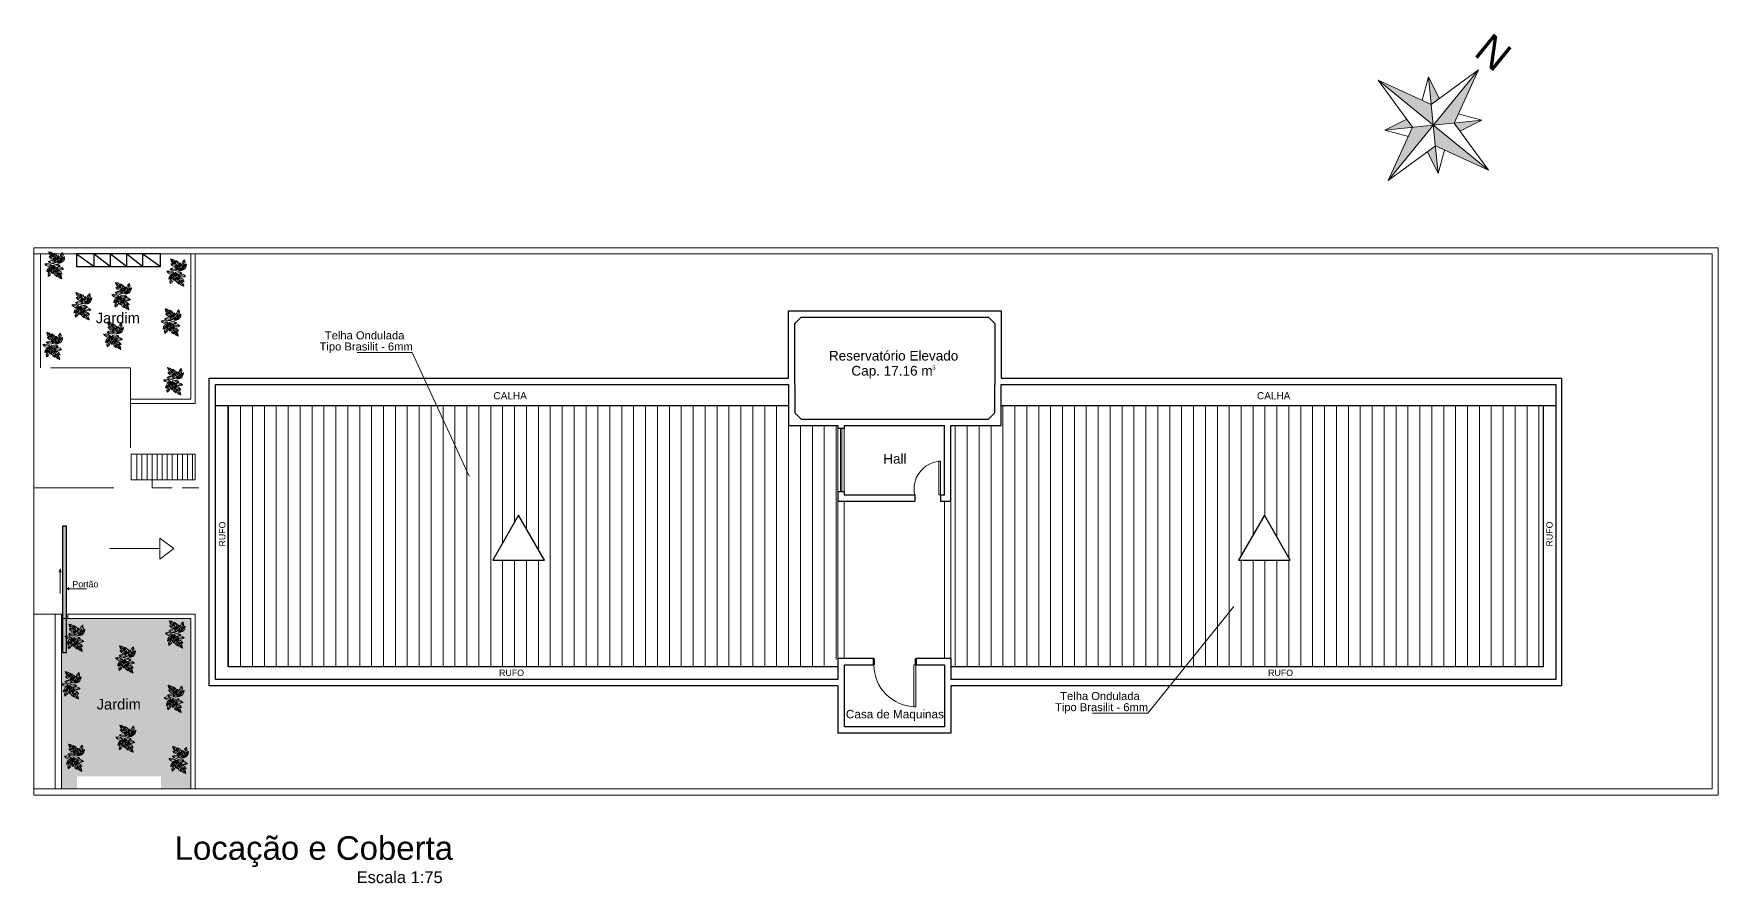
# Model space of a CAD drawing. Header units: millimetres. Extents: x 42 to 552, y 43 to 535.
# Drawn here: x 182.84 to 222.84, y 510.83 to 531 of the extents above; entities that cross this region are included whole.
import ezdxf
from ezdxf.enums import TextEntityAlignment as Align

# ---------------------------------------------------------------- set-up
doc = ezdxf.new("R2010")
doc.units = ezdxf.units.MM
doc.header["$LTSCALE"] = 0.75
doc.header["$MEASUREMENT"] = 0
doc.linetypes.add('HIDDEN2', pattern=[4.7625, 3.175, -1.5875])
for name, color, linetype, lineweight in [('Gramado', 9, 'Continuous', 0), ('Linhas', 7, 'Continuous', 15), ('Linhas finas', 7, 'Continuous', 0), ('Linhas medias', 7, 'Continuous', 30), ('Paredes', 7, 'Continuous', 50), ('Traçejado', 250, 'HIDDEN2', 0)]:
    doc.layers.add(name, color=color, linetype=linetype, lineweight=lineweight)
doc.layers.add('Textos', color=144, linetype='Continuous')
doc.styles.get("Standard").update_dxf_attribs({"font": 'arial.ttf'})

# ---------------------------------------------------------------- blocks, each defined once
blk = doc.blocks.new('arbusto3planta')
for p, q in [((-0.507, 0.556), (-0.375, 0.425)), ((-0.499, 0.44), (-0.327, 0.372)), ((-0.387, 0.521), (-0.299, 0.358)), ((-0.292, 0.463), (-0.242, 0.285)), ((-0.129, 0.432), (-0.242, 0.285)), ((-0.179, 0.533), (-0.229, 0.354)), ((-0.6, 0.267), (-0.424, 0.209)), ((-0.553, 0.076), (-0.424, 0.209)), ((-0.519, 0.319), (-0.335, 0.299)), ((-0.516, -0.03), (-0.445, 0.142)), ((-0.239, 0.227), (-0.424, 0.209)), ((-0.395, 0.026), (-0.424, 0.209)), ((-0.276, 0.096), (-0.424, 0.209)), ((-0.402, 0.379), (-0.242, 0.285)), ((-0.307, -0.043), (-0.376, 0.129)), ((-0.187, 0.024), (-0.35, 0.112)), ((-0.153, 0.142), (-0.333, 0.183)), ((-0.193, -0.092), (-0.309, 0.053))]:
    blk.add_line(p, q)
for centre, start, end in [((-0.366, 0.566), 184.2556, 266.2585), ((-0.516, 0.415), 4.2556, 86.2585), ((-0.452, 0.307), 27.5134, 109.5163), ((-0.374, 0.506), 207.5134, 289.5163), ((-0.249, 0.491), 167.6387, 249.6415), ((-0.437, 0.388), 347.6387, 69.6415), ((-0.164, 0.403), 154.7702, 236.773), ((-0.37, 0.345), 334.7702, 56.773), ((-0.101, 0.415), 123.5284, 205.5312), ((-0.101, 0.293), 101.5993, 183.6022), ((-0.27, 0.423), 281.5993, 3.6022), ((-0.307, 0.472), 303.5284, 25.5312), ((-0.545, 0.136), 30.8368, 112.8397), ((-0.479, 0.339), 210.8368, 292.8397), ((-0.565, 0.217), 274.7716, 356.7744), ((-0.412, 0.068), 94.7716, 176.7744), ((-0.382, 0.015), 116.7006, 198.7035), ((-0.439, 0.203), 42.8582, 124.8611), ((-0.416, 0.415), 222.8582, 304.8611), ((-0.579, 0.096), 296.7006, 18.7035), ((-0.304, 0.134), 147.9424, 229.9453), ((-0.321, 0.112), 54.7606, 136.7635), ((-0.342, 0.324), 234.7606, 316.7635), ((-0.515, 0.101), 327.9424, 49.9453), ((-0.415, 0.068), 11.6277, 93.6305), ((-0.285, 0.237), 191.6277, 273.6305), ((-0.376, 0.24), 18.4554, 100.4583), ((-0.268, 0.424), 198.4554, 280.4583), ((-0.243, 0.083), 160.8109, 242.8138), ((-0.441, 0.003), 340.8109, 62.8138), ((-0.319, -0.026), 20.6856, 102.6885), ((-0.218, 0.162), 200.6856, 282.6885), ((-0.267, 0.058), 36.0305, 118.0333), ((-0.219, 0.266), 216.0305, 298.0333), ((-0.335, -0.086), 357.4278, 79.4307), ((-0.167, 0.047), 177.4278, 259.4307)]:
    blk.add_arc(centre, 0.141, start, end)

msp = doc.modelspace()

# ---------------------------------------------------------------- hatches: boundary and pattern name
at = {"layer": 'Gramado'}
h = msp.add_hatch(color=253, dxfattribs=at)
h.dxf.hatch_style = 1
h.paths.add_polyline_path([(183.62, 519.312), (183.52, 519.312), (183.52, 516.312), (183.62, 516.312)])
h = msp.add_hatch(dxfattribs=at)
h.set_pattern_fill('GRASS', color=92, scale=0.003)
h.set_pattern_definition([(90, (-851.402926, -720.32754), (-0.0538815367, 0.0538815367), [0.0142875, -0.0934755734]), (45, (-851.402926, -720.32754), (-0.0538815367, 0.0538815367), [0.0142875, -0.0619125]), (135, (-851.402926, -720.32754), (-0.0538815367, -0.0538815367), [0.0142875, -0.0619125])])
h.paths.add_polyline_path([(186.569, 517.124), (183.649, 517.124), (183.499, 517.124), (183.499, 515.574, -0.361474), (183.67, 515.514, -0.373899), (183.854, 515.532, -0.081908), (183.818, 515.504, -0.256757), (183.941, 515.447, -0.283314), (183.793, 515.456, -0.082411), (183.814, 515.414, -0.2367), (183.907, 515.329, -0.101831), (183.85, 515.327, -0.233248), (183.9, 515.213, -0.262089), (183.794, 515.302, -0.072632), (183.786, 515.262, -0.227131), (183.712, 515.359, -0.056209), (183.698, 515.331, -0.137169), (183.656, 515.393, -0.268295), (183.578, 515.275, -0.225181), (183.592, 515.395, -0.095977), (183.54, 515.381, -0.286437), (183.627, 515.503, -0.266309), (183.499, 515.563), (183.499, 513.074), (183.863, 513.074), (183.863, 513.374), (185.863, 513.374), (185.863, 513.074), (186.569, 513.074)])
h.paths.add_polyline_path([(183.987, 516.34, -0.262089), (183.881, 516.429, -0.072632), (183.873, 516.389, -0.227131), (183.799, 516.486, -0.056209), (183.785, 516.457, -0.137169), (183.742, 516.52, -0.268295), (183.665, 516.402, -0.225181), (183.679, 516.522, -0.095977), (183.627, 516.508, -0.286437), (183.713, 516.63, -0.286437), (183.58, 516.699, -0.373899), (183.756, 516.641, -0.373899), (183.941, 516.659, -0.081908), (183.905, 516.631, -0.256757), (184.028, 516.573, -0.283314), (183.88, 516.583, -0.082411), (183.901, 516.541, -0.2367), (183.994, 516.455, -0.101831), (183.937, 516.454, -0.233248)], flags=16)
h.paths.add_polyline_path([(183.756, 516.641), (183.904, 516.528, -0.373899)], flags=0)
h.paths.add_polyline_path([(183.939, 516.716, -0.171247), (183.846, 516.731, -0.373899), (183.661, 516.751, -0.283314), (183.809, 516.759, -0.082411), (183.784, 516.798, -0.2367), (183.681, 516.872, -0.101831), (183.737, 516.88, -0.233248), (183.674, 516.988, -0.262089), (183.79, 516.912, -0.072632), (183.793, 516.953, -0.227131), (183.878, 516.865, -0.056209), (183.888, 516.895, -0.137169), (183.938, 516.838, -0.268295), (184.001, 516.964, -0.225181), (184.002, 516.843, -0.095977), (184.051, 516.864, -0.373899)], flags=16)
h.paths.add_polyline_path([(183.939, 516.716), (183.779, 516.811, -0.373899)], flags=0)
h.paths.add_polyline_path([(183.914, 515.838, -0.225181), (183.915, 515.716, -0.095977), (183.964, 515.737, -0.373899), (183.852, 515.589, -0.171247), (183.759, 515.604, -0.373899), (183.574, 515.624, -0.283314), (183.722, 515.632, -0.082411), (183.697, 515.671, -0.2367), (183.594, 515.745, -0.101831), (183.651, 515.753, -0.233248), (183.587, 515.861, -0.262089), (183.703, 515.785, -0.072632), (183.706, 515.826, -0.227131), (183.791, 515.738, -0.056209), (183.801, 515.768, -0.137169), (183.851, 515.711, -0.268295)], flags=16)
h.paths.add_polyline_path([(183.852, 515.589), (183.692, 515.684, -0.373899)], flags=0)
h.paths.add_polyline_path([(184.78, 516.171, -0.373899), (184.956, 516.113, -0.373899), (185.141, 516.131, -0.081908), (185.104, 516.103, -0.256757), (185.227, 516.045, -0.283314), (185.079, 516.055, -0.082411), (185.1, 516.013, -0.2367), (185.193, 515.927, -0.101831), (185.136, 515.926, -0.233248), (185.187, 515.812, -0.262089), (185.08, 515.901, -0.072632), (185.072, 515.861, -0.227131), (184.999, 515.958, -0.056209), (184.985, 515.929, -0.137169), (184.942, 515.992, -0.268295), (184.864, 515.874, -0.225181), (184.878, 515.994, -0.095977), (184.827, 515.98, -0.286437), (184.913, 516.102, -0.286437)], flags=16)
h.paths.add_polyline_path([(184.956, 516.113), (185.103, 516, -0.373899)], flags=0)
h.paths.add_polyline_path([(184.861, 516.223, -0.283314), (185.009, 516.231, -0.082411), (184.983, 516.27, -0.2367), (184.88, 516.344, -0.101831), (184.937, 516.352, -0.233248), (184.873, 516.46, -0.262089), (184.99, 516.384, -0.072632), (184.992, 516.425, -0.227131), (185.077, 516.337, -0.056209), (185.088, 516.367, -0.137169), (185.138, 516.31, -0.268295), (185.201, 516.436, -0.225181), (185.201, 516.315, -0.095977), (185.251, 516.336, -0.373899), (185.138, 516.188, -0.171247), (185.045, 516.203, -0.373899)], flags=16)
h.paths.add_polyline_path([(185.138, 516.188), (184.978, 516.283, -0.373899)], flags=0)
h.paths.add_polyline_path([(184.883, 514.591, -0.262089), (184.999, 514.516, -0.072632), (185.002, 514.556, -0.227131), (185.087, 514.468, -0.056209), (185.097, 514.498, -0.137169), (185.147, 514.441, -0.268295), (185.21, 514.568, -0.225181), (185.211, 514.447, -0.095977), (185.26, 514.467, -0.373899), (185.148, 514.32, -0.171247), (185.055, 514.335, -0.373899), (184.87, 514.354, -0.283314), (185.018, 514.363, -0.082411), (184.993, 514.401, -0.2367), (184.89, 514.476, -0.101831), (184.947, 514.484, -0.233248)], flags=16)
h.paths.add_polyline_path([(185.965, 516.777, -0.373899), (186.141, 516.719, -0.373899), (186.326, 516.738, -0.081908), (186.289, 516.71, -0.256757), (186.413, 516.652, -0.283314), (186.264, 516.661, -0.082411), (186.285, 516.62, -0.2367), (186.378, 516.534, -0.101831), (186.321, 516.533, -0.233248), (186.372, 516.418, -0.262089), (186.265, 516.507, -0.072632), (186.258, 516.467, -0.227131), (186.184, 516.565, -0.056209), (186.17, 516.536, -0.137169), (186.127, 516.599, -0.268295), (186.049, 516.48, -0.225181), (186.063, 516.601, -0.095977), (186.012, 516.586, -0.286437), (186.098, 516.709, -0.286437)], flags=16)
h.paths.add_polyline_path([(186.141, 516.719), (186.289, 516.607, -0.373899)], flags=0)
h.paths.add_polyline_path([(185.148, 514.32), (184.988, 514.414, -0.373899)], flags=0)
h.paths.add_polyline_path([(186.046, 516.829, -0.283314), (186.194, 516.838, -0.082411), (186.168, 516.876, -0.2367), (186.066, 516.951, -0.101831), (186.122, 516.959, -0.233248), (186.059, 517.066, -0.262089), (186.175, 516.991, -0.072632), (186.178, 517.031, -0.227131), (186.263, 516.944, -0.056209), (186.273, 516.974, -0.137169), (186.323, 516.916, -0.268295), (186.386, 517.043, -0.225181), (186.386, 516.922, -0.095977), (186.436, 516.942, -0.373899), (186.323, 516.795, -0.171247), (186.23, 516.81, -0.373899)], flags=16)
h.paths.add_polyline_path([(186.029, 515.537, -0.262089), (186.146, 515.461, -0.072632), (186.149, 515.502, -0.227131), (186.233, 515.414, -0.056209), (186.244, 515.444, -0.137169), (186.294, 515.387, -0.268295), (186.357, 515.513, -0.225181), (186.357, 515.392, -0.095977), (186.407, 515.413, -0.373899), (186.294, 515.265, -0.171247), (186.201, 515.28, -0.373899), (186.017, 515.3, -0.283314), (186.165, 515.308, -0.082411), (186.139, 515.347, -0.2367), (186.037, 515.421, -0.101831), (186.093, 515.429, -0.233248)], flags=16)
h.paths.add_polyline_path([(186.323, 516.795), (186.163, 516.889, -0.373899)], flags=0)
h.paths.add_polyline_path([(185.936, 515.247, -0.373899), (186.112, 515.19, -0.373899), (186.297, 515.208, -0.081908), (186.26, 515.18, -0.256757), (186.383, 515.122, -0.283314), (186.235, 515.132, -0.082411), (186.256, 515.09, -0.2367), (186.349, 515.004, -0.101831), (186.292, 515.003, -0.233248), (186.343, 514.889, -0.262089), (186.236, 514.978, -0.072632), (186.229, 514.938, -0.227131), (186.155, 515.035, -0.056209), (186.141, 515.006, -0.137169), (186.098, 515.069, -0.268295), (186.02, 514.951, -0.225181), (186.034, 515.071, -0.095977), (185.983, 515.057, -0.286437), (186.069, 515.179, -0.286437)], flags=16)
h.paths.add_polyline_path([(186.112, 515.19), (186.26, 515.077, -0.373899)], flags=0)
h.paths.add_polyline_path([(184.966, 514.244, -0.373899), (185.15, 514.263, -0.081908), (185.114, 514.235, -0.256757), (185.237, 514.177, -0.283314), (185.089, 514.186, -0.082411), (185.11, 514.145, -0.2367), (185.203, 514.059, -0.101831), (185.146, 514.058, -0.233248), (185.196, 513.943, -0.262089), (185.09, 514.032, -0.072632), (185.082, 513.992, -0.227131), (185.008, 514.09, -0.056209), (184.995, 514.061, -0.137169), (184.952, 514.124, -0.268295), (184.874, 514.005, -0.225181), (184.888, 514.126, -0.095977), (184.836, 514.111, -0.286437), (184.923, 514.234, -0.286437), (184.789, 514.302, -0.373899)], flags=16)
h.paths.add_polyline_path([(184.966, 514.244), (185.113, 514.132, -0.373899)], flags=0)
h.paths.add_polyline_path([(186.294, 515.265), (186.134, 515.36, -0.373899)], flags=0)
h.paths.add_polyline_path([(183.992, 514.114, -0.225181), (183.992, 513.993, -0.095977), (184.042, 514.013, -0.373899), (183.929, 513.866, -0.171247), (183.836, 513.881, -0.373899), (183.652, 513.901, -0.283314), (183.8, 513.909, -0.082411), (183.774, 513.948, -0.2367), (183.672, 514.022, -0.101831), (183.728, 514.03, -0.233248), (183.665, 514.137, -0.262089), (183.781, 514.062, -0.072632), (183.784, 514.102, -0.227131), (183.869, 514.015, -0.056209), (183.879, 514.045, -0.137169), (183.929, 513.987, -0.268295)], flags=16)
h.paths.add_polyline_path([(183.929, 513.866), (183.769, 513.96, -0.373899)], flags=0)
h.paths.add_polyline_path([(183.932, 513.809, -0.081908), (183.895, 513.781, -0.256757), (184.019, 513.723, -0.283314), (183.87, 513.732, -0.082411), (183.891, 513.691, -0.2367), (183.984, 513.605, -0.101831), (183.927, 513.604, -0.233248), (183.978, 513.489, -0.262089), (183.871, 513.578, -0.072632), (183.864, 513.538, -0.227131), (183.79, 513.636, -0.056209), (183.776, 513.607, -0.137169), (183.733, 513.67, -0.268295), (183.655, 513.552, -0.225181), (183.669, 513.672, -0.095977), (183.618, 513.657, -0.286437), (183.704, 513.78, -0.286437), (183.571, 513.848, -0.373899), (183.747, 513.79, -0.373899)], flags=16)
h.paths.add_polyline_path([(183.747, 513.79), (183.895, 513.678, -0.373899)], flags=0)
h.paths.add_polyline_path([(186.136, 514.084, -0.262089), (186.252, 514.009, -0.072632), (186.255, 514.049, -0.227131), (186.34, 513.962, -0.056209), (186.35, 513.992, -0.137169), (186.4, 513.934, -0.268295), (186.463, 514.061, -0.225181), (186.464, 513.94, -0.095977), (186.513, 513.96, -0.373899), (186.401, 513.813, -0.171247), (186.308, 513.828, -0.373899), (186.123, 513.848, -0.283314), (186.271, 513.856, -0.082411), (186.246, 513.895, -0.2367), (186.143, 513.969, -0.101831), (186.2, 513.977, -0.233248)], flags=16)
h.paths.add_polyline_path([(186.401, 513.813), (186.241, 513.907, -0.373899)], flags=0)
h.paths.add_polyline_path([(186.042, 513.795, -0.373899), (186.219, 513.737, -0.373899), (186.403, 513.756, -0.081908), (186.367, 513.728, -0.256757), (186.49, 513.67, -0.283314), (186.342, 513.679, -0.082411), (186.363, 513.638, -0.2367), (186.456, 513.552, -0.101831), (186.399, 513.551, -0.233248), (186.449, 513.436, -0.262089), (186.343, 513.526, -0.072632), (186.335, 513.485, -0.227131), (186.261, 513.583, -0.056209), (186.247, 513.554, -0.137169), (186.205, 513.617, -0.268295), (186.127, 513.499, -0.225181), (186.141, 513.619, -0.095977), (186.089, 513.604, -0.286437), (186.175, 513.727, -0.286437)], flags=16)
h.paths.add_polyline_path([(186.219, 513.737), (186.366, 513.625, -0.373899)], flags=0)
h.paths.add_polyline_path([(184.571, 515.375), (185.054, 515.375), (185.054, 515.684), (184.571, 515.684)], flags=24)
h.paths.add_polyline_path([(184.304, 514.887), (185.479, 514.887), (185.479, 515.268), (184.304, 515.268)], flags=24)
at = {"layer": 'Linhas finas'}
h = msp.add_hatch(color=256, dxfattribs=at)
h.dxf.hatch_style = 1
h.paths.add_polyline_path([(216.071, 528.831), (216.563, 528.882), (217.14, 530.145)])
h.paths.add_polyline_path([(216.071, 528.831), (216.122, 528.34), (217.385, 527.762)])
h.paths.add_polyline_path([(216.071, 528.831), (215.58, 528.781), (215.002, 527.518)])
h.paths.add_polyline_path([(216.071, 528.831), (216.021, 529.323), (214.758, 529.9)])
h = msp.add_hatch(color=256, dxfattribs=at)
h.dxf.hatch_style = 1
h.paths.add_polyline_path([(215.953, 529.981), (216.021, 529.323), (216.213, 529.464)])
h.paths.add_polyline_path([(216.563, 528.882), (216.704, 528.69), (217.221, 528.949)])
h.paths.add_polyline_path([(216.189, 527.682), (216.122, 528.34), (215.93, 528.199)])
h.paths.add_polyline_path([(214.922, 528.713), (215.58, 528.781), (215.438, 528.973)])
h = msp.add_hatch(dxfattribs=at)
h.set_pattern_fill('JIS_WOOD', color=256, scale=0.4, angle=45)
h.set_pattern_definition([(90, (-775.0471, -661.09394), (-0.28284271, 3e-17), [])])
h.paths.add_polyline_path([(201.531, 515.967), (201.934, 516.167), (201.934, 519.897), (201.934, 520.122), (201.934, 521.704), (201.531, 521.697), (200.54, 521.697), (200.54, 522.167), (187.241, 522.167), (187.241, 515.967)])
h.paths.add_polyline_path([(194.969, 518.507), (193.736, 518.507), (194.357, 519.568)], flags=16)
h.paths.add_polyline_path([(218.678, 515.974), (218.678, 522.174), (205.59, 522.167), (205.59, 521.697), (204.59, 521.697), (204.59, 519.897), (204.59, 516.167), (204.59, 515.967)])
h.paths.add_polyline_path([(211.442, 518.507), (212.059, 519.574), (212.675, 518.507)], flags=16)

# ---------------------------------------------------------------- linework, layer by layer
at = {"layer": 'Linhas'}
msp.add_line((203.783, 516.174), (204.468, 516.174), dxfattribs=at)
for points in [[(204.328, 520.054), (204.368, 520.054), (204.368, 520.854), (204.328, 520.854)], [(203.733, 516.024), (203.783, 516.024), (203.783, 515.027), (203.733, 515.027)]]:
    msp.add_lwpolyline(points, close=True, dxfattribs=at)
at = {"layer": 'Linhas finas'}
for p, q in [((217.14, 530.145), (215.002, 527.518)), ((217.14, 530.145), (216.021, 529.323)), ((217.14, 530.145), (216.563, 528.882)), ((217.385, 527.762), (214.758, 529.9)), ((214.758, 529.9), (215.58, 528.781)), ((214.758, 529.9), (216.021, 529.323)), ((215.953, 529.981), (215.804, 529.422)), ((215.953, 529.981), (216.071, 528.831)), ((215.953, 529.981), (216.213, 529.464)), ((214.922, 528.713), (215.438, 528.973)), ((214.922, 528.713), (217.221, 528.949)), ((216.071, 528.831), (216.189, 527.682)), ((217.385, 527.762), (216.563, 528.882)), ((217.221, 528.949), (216.662, 529.099)), ((217.221, 528.949), (216.704, 528.69)), ((214.922, 528.713), (215.48, 528.564)), ((215.002, 527.518), (215.58, 528.781)), ((215.002, 527.518), (216.122, 528.34)), ((216.189, 527.682), (215.93, 528.199)), ((217.385, 527.762), (216.122, 528.34)), ((216.189, 527.682), (216.339, 528.241)), ((182.838, 525.924), (222.838, 525.924)), ((182.838, 525.924), (182.838, 512.924)), ((182.838, 525.774), (222.688, 525.774)), ((182.999, 525.774), (182.999, 523.074)), ((186.569, 522.324), (186.569, 525.774)), ((186.669, 522.224), (186.669, 525.774)), ((222.688, 525.774), (222.688, 513.074)), ((222.838, 525.924), (222.838, 512.924)), ((190.518, 523.436), (191.828, 523.436)), ((191.828, 523.436), (193.176, 520.502)), ((185.138, 522.324), (186.569, 522.324)), ((185.138, 522.224), (186.669, 522.224)), ((201.934, 520.129), (201.934, 521.629)), ((201.994, 520.129), (201.994, 521.629)), ((202.024, 521.629), (202.024, 520.129)), ((202.084, 521.629), (202.084, 520.129)), ((185.289, 521.024), (185.289, 520.424)), ((185.409, 521.024), (185.409, 520.424)), ((185.529, 521.024), (185.529, 520.424)), ((185.649, 521.024), (185.649, 520.424)), ((185.769, 521.024), (185.769, 520.424)), ((185.769, 521.024), (185.769, 520.424)), ((185.889, 521.024), (185.889, 520.424)), ((185.889, 521.024), (185.889, 520.424)), ((186.009, 521.024), (186.009, 520.424)), ((186.129, 521.024), (186.129, 520.424)), ((186.249, 521.024), (186.249, 520.424)), ((186.369, 521.024), (186.369, 520.424)), ((186.489, 521.024), (186.489, 520.424)), ((186.609, 521.024), (186.609, 520.424)), ((201.934, 516.174), (201.934, 519.904)), ((202.084, 519.904), (202.084, 516.174)), ((204.468, 516.174), (204.468, 519.904)), ((204.618, 519.904), (204.618, 516.174)), ((186.167, 518.779), (185.836, 519.027)), ((185.836, 518.532), (185.836, 519.027)), ((184.634, 518.779), (185.836, 518.779)), ((186.167, 518.779), (185.836, 518.532)), ((183.467, 518.303), (183.445, 518.22)), ((183.467, 517.713), (183.467, 518.303)), ((183.467, 518.303), (183.489, 518.22)), ((183.632, 517.825), (183.675, 517.853)), ((184.089, 517.825), (183.632, 517.825)), ((183.632, 517.825), (183.675, 517.797)), ((183.499, 517.224), (182.849, 517.224)), ((183.349, 517.224), (183.349, 513.074)), ((183.499, 517.224), (183.499, 513.074)), ((186.669, 517.224), (183.649, 517.224)), ((183.649, 517.124), (183.649, 517.224)), ((186.669, 517.224), (186.258, 517.224)), ((186.669, 517.224), (186.669, 513.074)), ((209.289, 514.872), (211.337, 517.405)), ((183.649, 517.124), (183.499, 517.124)), ((186.569, 517.124), (183.649, 517.124)), ((186.569, 517.124), (186.569, 513.074)), ((207.98, 514.872), (209.289, 514.872)), ((182.838, 513.074), (222.688, 513.074)), ((182.838, 512.924), (222.838, 512.924))]:
    msp.add_line(p, q, dxfattribs=at)
for points in [[(185.149, 521.024), (186.673, 521.024), (186.673, 520.413), (185.149, 520.413)], [(185.649, 521.024), (186.673, 521.024), (186.673, 520.413), (185.649, 520.413)]]:
    msp.add_lwpolyline(points, close=True, dxfattribs=at)
for centre, radius, start, end in [((204.399, 520.197), 0.658, 92.7073, 192.5785), ((203.783, 516.024), 0.997, 180, 270)]:
    msp.add_arc(centre, radius, start, end, dxfattribs=at)
at = {"layer": 'Linhas medias'}
for p, q in [((183.851, 525.774), (184.274, 525.474)), ((184.274, 525.474), (184.274, 525.774)), ((184.274, 525.774), (184.66, 525.474)), ((184.66, 525.474), (184.66, 525.774)), ((184.66, 525.774), (185.046, 525.475)), ((185.046, 525.474), (185.046, 525.774)), ((185.046, 525.774), (185.432, 525.474)), ((185.432, 525.474), (185.432, 525.774)), ((185.432, 525.774), (185.851, 525.474)), ((200.758, 522.824), (200.758, 524.424)), ((200.758, 524.424), (205.808, 524.424)), ((205.808, 524.424), (205.808, 522.824)), ((200.908, 524.124), (201.058, 524.274)), ((200.908, 522.674), (200.908, 524.124)), ((201.058, 524.274), (205.508, 524.274)), ((205.658, 524.124), (205.508, 524.274)), ((205.658, 524.124), (205.658, 522.674)), ((187.008, 522.824), (200.758, 522.824)), ((187.008, 515.524), (187.008, 522.824)), ((205.808, 522.824), (219.118, 522.824)), ((219.118, 522.824), (219.118, 515.524)), ((187.158, 515.674), (187.158, 522.674)), ((187.158, 522.674), (200.758, 522.674)), ((205.808, 522.674), (218.978, 522.674)), ((218.978, 522.674), (218.978, 515.674)), ((187.158, 522.174), (200.758, 522.174)), ((187.458, 515.974), (187.458, 522.174)), ((205.808, 522.174), (218.978, 522.174)), ((218.678, 522.174), (218.678, 515.974)), ((201.934, 521.704), (201.934, 521.629)), ((202.084, 521.629), (201.934, 521.629)), ((202.084, 521.704), (202.084, 521.629)), ((204.468, 520.054), (204.468, 521.704)), ((204.618, 519.904), (204.618, 521.704)), ((201.934, 520.129), (201.934, 519.904)), ((202.084, 520.129), (201.934, 520.129)), ((202.084, 520.129), (202.084, 520.054)), ((202.084, 520.054), (203.758, 520.054)), ((203.758, 520.054), (203.758, 519.904)), ((204.368, 520.054), (204.468, 520.054)), ((204.368, 520.054), (204.368, 519.904)), ((201.934, 519.904), (203.758, 519.904)), ((204.368, 519.904), (204.618, 519.904)), ((202.783, 516.174), (201.934, 516.174)), ((201.934, 516.174), (201.934, 515.674)), ((202.092, 516.024), (202.783, 516.024)), ((204.618, 516.174), (203.783, 516.174)), ((204.618, 516.174), (204.618, 515.674)), ((201.934, 515.674), (187.158, 515.674)), ((201.934, 515.974), (187.458, 515.974)), ((218.678, 515.974), (204.618, 515.974)), ((218.978, 515.674), (204.618, 515.674)), ((201.934, 515.524), (187.008, 515.524)), ((201.934, 515.524), (201.934, 514.401)), ((219.118, 515.524), (204.618, 515.524)), ((204.618, 515.524), (204.618, 514.401)), ((204.618, 514.401), (201.934, 514.401))]:
    msp.add_line(p, q, dxfattribs=at)
for points in [[(183.851, 525.474), (185.851, 525.474), (185.851, 525.774), (183.851, 525.774)], [(183.52, 516.312), (183.62, 516.312), (183.62, 519.312), (183.52, 519.312)], [(194.969, 518.507), (194.353, 519.574), (193.736, 518.507)], [(212.675, 518.507), (212.059, 519.574), (211.442, 518.507)]]:
    msp.add_lwpolyline(points, close=True, dxfattribs=at)
for points in [[(200.758, 522.674), (200.758, 521.704), (201.934, 521.704)], [(200.908, 522.674), (200.908, 522.004), (201.058, 521.854), (202.092, 521.854), (202.092, 521.854), (204.46, 521.854)], [(204.46, 521.854), (204.488, 521.854), (204.488, 521.854), (205.508, 521.854), (205.658, 522.004), (205.658, 522.674)], [(204.618, 521.704), (204.638, 521.704), (204.638, 521.704), (205.808, 521.704), (205.808, 522.674)], [(202.084, 521.704), (204.468, 521.704)], [(203.783, 516.024), (204.468, 516.024), (204.468, 514.551), (202.093, 514.551), (202.092, 516.024)]]:
    msp.add_lwpolyline(points, dxfattribs=at)
at = {"layer": 'Paredes'}
for p, q in [((202.783, 516.024), (202.783, 516.174)), ((203.783, 516.024), (203.783, 516.174))]:
    msp.add_line(p, q, dxfattribs=at)
at = {"layer": 'Traçejado', "ltscale": 0.8}
for p, q in [((185.138, 523.074), (182.838, 523.074)), ((185.138, 523.074), (185.138, 520.224)), ((182.838, 520.224), (185.138, 520.224))]:
    msp.add_line(p, q, dxfattribs=at)
at = {"layer": 'Traçejado'}
msp.add_line((185.649, 520.224), (185.649, 520.424), dxfattribs=at)
at = {"layer": 'Traçejado', "ltscale": 0.2}
msp.add_line((185.649, 520.224), (186.758, 520.224), dxfattribs=at)

# ---------------------------------------------------------------- block references
at = {"layer": 'Gramado'}
for p in [(183.701, 525.273), (186.597, 525.1), (184.347, 524.302), (185.29, 524.542), (186.464, 523.917), (185.098, 523.6), (183.654, 523.359), (186.522, 522.522), (184.18, 516.432), (186.565, 516.51), (185.383, 515.918), (184.094, 515.305), (186.536, 514.981), (185.39, 514.035), (184.171, 513.582), (186.643, 513.529)]:
    msp.add_blockref('arbusto3planta', p, dxfattribs=at)

# ---------------------------------------------------------------- texts
at = {"layer": 'Linhas'}
for s, height, p in [('Reservatório Elevado', 0.23, (201.72, 523.244)), ('Cap. 17.16 m', 0.23, (202.254, 522.887)), ('3', 0.1, (204.173, 523.029)), ('Hall', 0.23, (203.01, 520.796)), ('Casa de Maquinas', 0.2, (202.122, 514.75))]:
    msp.add_text(s, height=height, dxfattribs=at).set_placement(p)
at = {"layer": 'Linhas finas'}
msp.add_text('N', height=0.7, rotation=320.861, dxfattribs=at).set_placement((217.002, 530.512))
at = {"layer": 'Textos'}
for s, height, p in [('Jardim', 0.25, (184.311, 524.13)), ('CALHA', 0.17, (193.756, 522.324)), ('CALHA', 0.17, (211.884, 522.324)), ('Portão', 0.15, (183.757, 517.86)), ('RUFO', 0.15, (193.888, 515.755)), ('RUFO', 0.15, (212.148, 515.755)), ('Jardim', 0.25, (184.333, 514.96)), ('Locação e Coberta', 0.56, (186.185, 511.391)), ('Escala 1:75', 0.28, (190.506, 510.838))]:
    msp.add_text(s, height=height, dxfattribs=at).set_placement(p)
for s, p in [('Tipo Brasilit - 6mm', (190.732, 523.483)), ('Telha Ondulada ', (190.732, 523.748)), ('Telha Ondulada ', (208.193, 515.185)), ('Tipo Brasilit - 6mm', (208.193, 514.92))]:
    msp.add_text(s, height=0.19, dxfattribs=at).set_placement(p, align=Align.CENTER)
for p in [(187.39, 518.829), (218.904, 518.829)]:
    msp.add_text('RUFO', height=0.15, rotation=90, dxfattribs=at).set_placement(p)

doc.saveas('drawing.dxf')
